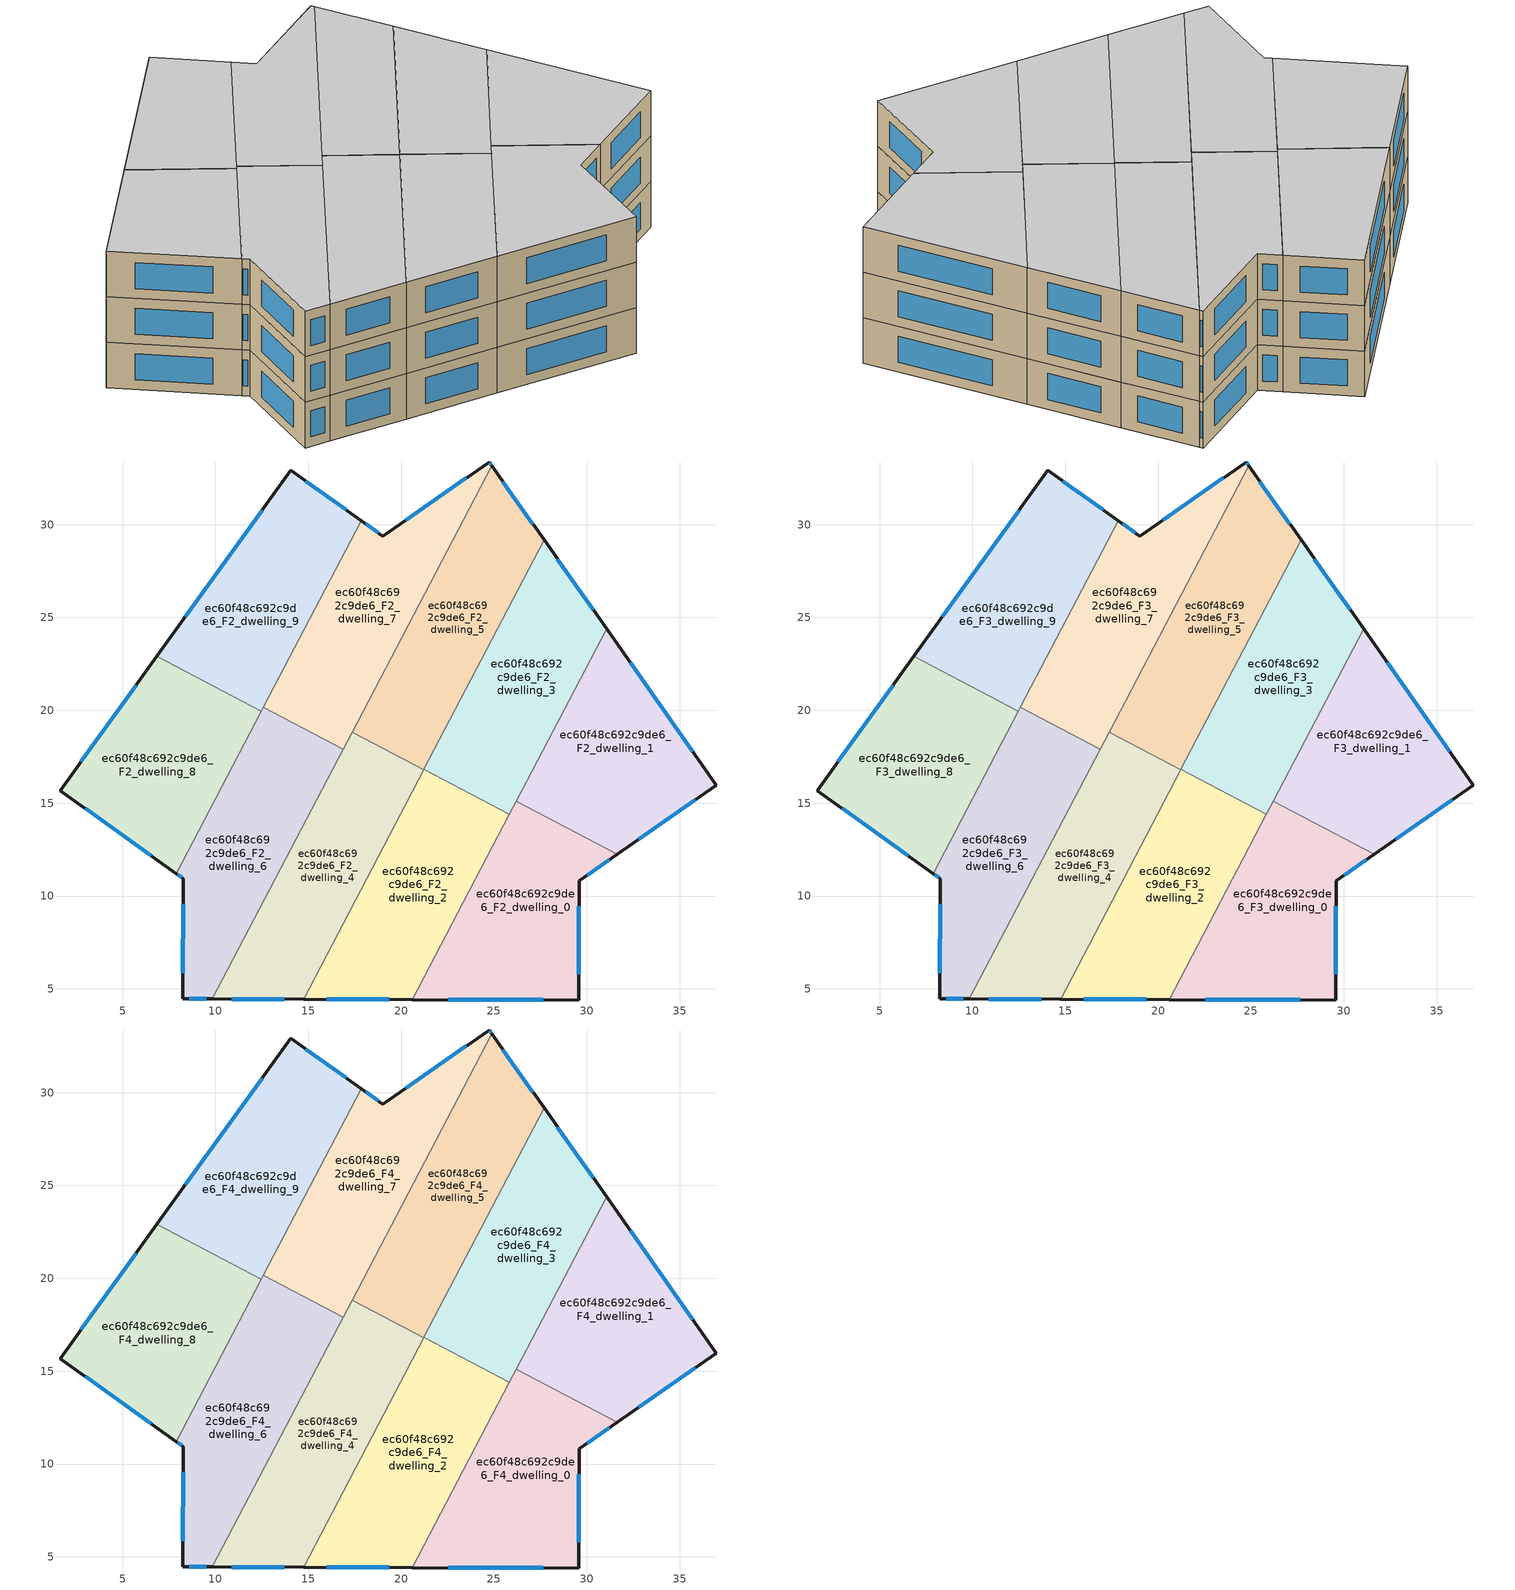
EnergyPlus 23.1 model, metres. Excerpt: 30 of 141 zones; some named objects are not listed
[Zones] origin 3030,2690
ec60f48c692c9de6_F2_dwelling_0
 floor to ec60f48c692c9de6_F1_dwelling_0 (EU_floor_Construction): 31.64,12.26 29.58,10.82 29.57,4.4 20.61,4.43 26.2,15.11 z6
 wall outside (EU_wall_Construction): 20.61,4.43 29.57,4.4 29.58,10.82 31.64,12.26 z6:9
 wall to ec60f48c692c9de6_F2_dwelling_1 (EU_wall_Construction): 31.64,12.26 26.2,15.11 z6:9
 wall to ec60f48c692c9de6_F2_dwelling_2 (EU_wall_Construction): 25.83,14.4 20.61,4.43 z6:9
 wall to ec60f48c692c9de6_F2_dwelling_3 (EU_wall_Construction): 26.2,15.1 25.83,14.4 z6:9
 window (EU_Window_Construction): 30.02,11.13 31.2,11.95 / 29.57,5.78 29.58,9.44 / 22.53,4.42 27.65,4.41 z6.64:8.36
ec60f48c692c9de6_F2_dwelling_1
 floor to ec60f48c692c9de6_F1_dwelling_1 (EU_floor_Construction): 31.06,24.39 36.98,15.98 31.64,12.26 26.2,15.11 z6
 wall outside (EU_wall_Construction): 31.64,12.26 36.98,15.98 31.06,24.39 z6:9
 wall to ec60f48c692c9de6_F2_dwelling_3 (EU_wall_Construction): 31.06,24.39 26.2,15.11 z6:9
 window (EU_Window_Construction): 35.71,17.78 32.33,22.59 / 32.79,13.05 35.84,15.18 z6.64:8.36
ec60f48c692c9de6_F2_dwelling_2
 floor to ec60f48c692c9de6_F1_dwelling_2 (EU_floor_Construction): 25.83,14.4 20.61,4.43 14.75,4.44 21.22,16.82 z6
 wall outside (EU_wall_Construction): 14.75,4.44 20.61,4.43 z6:9
 wall to ec60f48c692c9de6_F2_dwelling_3 (EU_wall_Construction): 25.83,14.4 21.22,16.82 z6:9
 wall to ec60f48c692c9de6_F2_dwelling_4 (EU_wall_Construction): 21.22,16.8 14.75,4.44 z6:9
 wall to ec60f48c692c9de6_F2_dwelling_5 (EU_wall_Construction): 21.22,16.81 21.22,16.8 z6:9
 window (EU_Window_Construction): 16,4.44 19.35,4.43 z6.64:8.36
ec60f48c692c9de6_F2_dwelling_3
 floor to ec60f48c692c9de6_F1_dwelling_3 (EU_floor_Construction): 27.7,29.17 31.06,24.39 25.83,14.4 21.22,16.82 z6
 wall outside (EU_wall_Construction): 31.06,24.39 27.7,29.17 z6:9
 wall to ec60f48c692c9de6_F2_dwelling_5 (EU_wall_Construction): 27.7,29.17 21.22,16.82 z6:9
 window (EU_Window_Construction): 30.34,25.41 28.42,28.15 z6.64:8.36
ec60f48c692c9de6_F2_dwelling_4
 floor to ec60f48c692c9de6_F1_dwelling_4 (EU_floor_Construction): 21.22,16.8 14.75,4.44 9.84,4.46 17.37,18.82 z6
 wall outside (EU_wall_Construction): 9.84,4.46 14.75,4.44 z6:9
 wall to ec60f48c692c9de6_F2_dwelling_5 (EU_wall_Construction): 21.22,16.8 17.37,18.82 z6:9
 wall to ec60f48c692c9de6_F2_dwelling_6 (EU_wall_Construction): 16.89,17.91 9.84,4.46 z6:9
 wall to ec60f48c692c9de6_F2_dwelling_7 (EU_wall_Construction): 17.37,18.82 16.89,17.91 z6:9
 window (EU_Window_Construction): 10.89,4.45 13.7,4.45 z6.64:8.36
ec60f48c692c9de6_F2_dwelling_5
 floor to ec60f48c692c9de6_F1_dwelling_5 (EU_floor_Construction): 24.88,33.17 27.7,29.17 21.22,16.8 17.37,18.82 z6
 wall outside (EU_wall_Construction): 27.7,29.17 24.88,33.17 z6:9
 wall to ec60f48c692c9de6_F2_dwelling_7 (EU_wall_Construction): 24.88,33.17 17.37,18.82 z6:9
 window (EU_Window_Construction): 27.1,30.03 25.49,32.32 z6.64:8.36
ec60f48c692c9de6_F2_dwelling_6
 floor to ec60f48c692c9de6_F1_dwelling_6 (EU_floor_Construction): 16.89,17.91 9.84,4.46 8.24,4.46 8.27,10.94 7.9,11.21 12.58,20.16 z6
 wall outside (EU_wall_Construction): 7.9,11.21 8.27,10.94 8.24,4.46 9.84,4.46 z6:9
 wall to ec60f48c692c9de6_F2_dwelling_7 (EU_wall_Construction): 16.89,17.91 12.58,20.16 z6:9
 wall to ec60f48c692c9de6_F2_dwelling_8 (EU_wall_Construction): 12.48,19.95 7.9,11.21 z6:9
 wall to ec60f48c692c9de6_F2_dwelling_9 (EU_wall_Construction): 12.58,20.16 12.48,19.95 z6:9
 window (EU_Window_Construction): 8.58,4.46 9.5,4.46 / 8.26,9.56 8.25,5.85 / 7.98,11.15 8.19,11 z6.64:8.36
ec60f48c692c9de6_F2_dwelling_7
 floor to ec60f48c692c9de6_F1_dwelling_7 (EU_floor_Construction): 24.74,33.37 24.88,33.17 16.89,17.91 12.58,20.16 17.85,30.22 19.02,29.38 z6
 wall outside (EU_wall_Construction): 24.88,33.17 24.74,33.37 19.02,29.38 17.85,30.22 z6:9
 wall to ec60f48c692c9de6_F2_dwelling_9 (EU_wall_Construction): 17.85,30.22 12.58,20.16 z6:9
 window (EU_Window_Construction): 24.85,33.22 24.77,33.33 / 18.77,29.56 18.1,30.04 / 23.52,32.52 20.25,30.24 z6.64:8.36
ec60f48c692c9de6_F2_dwelling_8
 floor to ec60f48c692c9de6_F1_dwelling_8 (EU_floor_Construction): 12.48,19.95 7.9,11.21 1.64,15.67 6.84,22.9 z6
 wall outside (EU_wall_Construction): 6.84,22.9 1.64,15.67 7.9,11.21 z6:9
 wall to ec60f48c692c9de6_F2_dwelling_9 (EU_wall_Construction): 12.48,19.95 6.84,22.9 z6:9
 window (EU_Window_Construction): 2.98,14.72 6.56,12.16 / 5.73,21.35 2.75,17.22 z6.64:8.36
ec60f48c692c9de6_F2_dwelling_9
 floor to ec60f48c692c9de6_F1_dwelling_9 (EU_floor_Construction): 17.85,30.22 12.48,19.95 6.84,22.9 14.06,32.93 z6
 wall outside (EU_wall_Construction): 17.85,30.22 14.06,32.93 6.84,22.9 z6:9
 window (EU_Window_Construction): 12.51,30.78 8.39,25.05 / 17.04,30.8 14.87,32.35 z6.64:8.36
ec60f48c692c9de6_F3_dwelling_0
 floor to ec60f48c692c9de6_F2_dwelling_0 (EU_floor_Construction): 31.64,12.26 29.58,10.82 29.57,4.4 20.61,4.43 26.2,15.11 z9
 wall outside (EU_wall_Construction): 20.61,4.43 29.57,4.4 29.58,10.82 31.64,12.26 z9:12
 wall to ec60f48c692c9de6_F3_dwelling_1 (EU_wall_Construction): 31.64,12.26 26.2,15.11 z9:12
 wall to ec60f48c692c9de6_F3_dwelling_2 (EU_wall_Construction): 25.83,14.4 20.61,4.43 z9:12
 wall to ec60f48c692c9de6_F3_dwelling_3 (EU_wall_Construction): 26.2,15.1 25.83,14.4 z9:12
 window (EU_Window_Construction): 30.02,11.13 31.2,11.95 / 29.57,5.78 29.58,9.44 / 22.53,4.42 27.65,4.41 z9.64:11.36
ec60f48c692c9de6_F3_dwelling_1
 floor to ec60f48c692c9de6_F2_dwelling_1 (EU_floor_Construction): 31.06,24.39 36.98,15.98 31.64,12.26 26.2,15.11 z9
 wall outside (EU_wall_Construction): 31.64,12.26 36.98,15.98 31.06,24.39 z9:12
 wall to ec60f48c692c9de6_F3_dwelling_3 (EU_wall_Construction): 31.06,24.39 26.2,15.11 z9:12
 window (EU_Window_Construction): 35.71,17.78 32.33,22.59 / 32.79,13.05 35.84,15.18 z9.64:11.36
ec60f48c692c9de6_F3_dwelling_2
 floor to ec60f48c692c9de6_F2_dwelling_2 (EU_floor_Construction): 25.83,14.4 20.61,4.43 14.75,4.44 21.22,16.82 z9
 wall outside (EU_wall_Construction): 14.75,4.44 20.61,4.43 z9:12
 wall to ec60f48c692c9de6_F3_dwelling_3 (EU_wall_Construction): 25.83,14.4 21.22,16.82 z9:12
 wall to ec60f48c692c9de6_F3_dwelling_4 (EU_wall_Construction): 21.22,16.8 14.75,4.44 z9:12
 wall to ec60f48c692c9de6_F3_dwelling_5 (EU_wall_Construction): 21.22,16.81 21.22,16.8 z9:12
 window (EU_Window_Construction): 16,4.44 19.35,4.43 z9.64:11.36
ec60f48c692c9de6_F3_dwelling_3
 floor to ec60f48c692c9de6_F2_dwelling_3 (EU_floor_Construction): 27.7,29.17 31.06,24.39 25.83,14.4 21.22,16.82 z9
 wall outside (EU_wall_Construction): 31.06,24.39 27.7,29.17 z9:12
 wall to ec60f48c692c9de6_F3_dwelling_5 (EU_wall_Construction): 27.7,29.17 21.22,16.82 z9:12
 window (EU_Window_Construction): 30.34,25.41 28.42,28.15 z9.64:11.36
ec60f48c692c9de6_F3_dwelling_4
 floor to ec60f48c692c9de6_F2_dwelling_4 (EU_floor_Construction): 21.22,16.8 14.75,4.44 9.84,4.46 17.37,18.82 z9
 wall outside (EU_wall_Construction): 9.84,4.46 14.75,4.44 z9:12
 wall to ec60f48c692c9de6_F3_dwelling_5 (EU_wall_Construction): 21.22,16.8 17.37,18.82 z9:12
 wall to ec60f48c692c9de6_F3_dwelling_6 (EU_wall_Construction): 16.89,17.91 9.84,4.46 z9:12
 wall to ec60f48c692c9de6_F3_dwelling_7 (EU_wall_Construction): 17.37,18.82 16.89,17.91 z9:12
 window (EU_Window_Construction): 10.89,4.45 13.7,4.45 z9.64:11.36
ec60f48c692c9de6_F3_dwelling_5
 floor to ec60f48c692c9de6_F2_dwelling_5 (EU_floor_Construction): 24.88,33.17 27.7,29.17 21.22,16.8 17.37,18.82 z9
 wall outside (EU_wall_Construction): 27.7,29.17 24.88,33.17 z9:12
 wall to ec60f48c692c9de6_F3_dwelling_7 (EU_wall_Construction): 24.88,33.17 17.37,18.82 z9:12
 window (EU_Window_Construction): 27.1,30.03 25.49,32.32 z9.64:11.36
ec60f48c692c9de6_F3_dwelling_6
 floor to ec60f48c692c9de6_F2_dwelling_6 (EU_floor_Construction): 16.89,17.91 9.84,4.46 8.24,4.46 8.27,10.94 7.9,11.21 12.58,20.16 z9
 wall outside (EU_wall_Construction): 7.9,11.21 8.27,10.94 8.24,4.46 9.84,4.46 z9:12
 wall to ec60f48c692c9de6_F3_dwelling_7 (EU_wall_Construction): 16.89,17.91 12.58,20.16 z9:12
 wall to ec60f48c692c9de6_F3_dwelling_8 (EU_wall_Construction): 12.48,19.95 7.9,11.21 z9:12
 wall to ec60f48c692c9de6_F3_dwelling_9 (EU_wall_Construction): 12.58,20.16 12.48,19.95 z9:12
 window (EU_Window_Construction): 8.58,4.46 9.5,4.46 / 8.26,9.56 8.25,5.85 / 7.98,11.15 8.19,11 z9.64:11.36
ec60f48c692c9de6_F3_dwelling_7
 floor to ec60f48c692c9de6_F2_dwelling_7 (EU_floor_Construction): 24.74,33.37 24.88,33.17 16.89,17.91 12.58,20.16 17.85,30.22 19.02,29.38 z9
 wall outside (EU_wall_Construction): 24.88,33.17 24.74,33.37 19.02,29.38 17.85,30.22 z9:12
 wall to ec60f48c692c9de6_F3_dwelling_9 (EU_wall_Construction): 17.85,30.22 12.58,20.16 z9:12
 window (EU_Window_Construction): 24.85,33.22 24.77,33.33 / 18.77,29.56 18.1,30.04 / 23.52,32.52 20.25,30.24 z9.64:11.36
ec60f48c692c9de6_F3_dwelling_8
 floor to ec60f48c692c9de6_F2_dwelling_8 (EU_floor_Construction): 12.48,19.95 7.9,11.21 1.64,15.67 6.84,22.9 z9
 wall outside (EU_wall_Construction): 6.84,22.9 1.64,15.67 7.9,11.21 z9:12
 wall to ec60f48c692c9de6_F3_dwelling_9 (EU_wall_Construction): 12.48,19.95 6.84,22.9 z9:12
 window (EU_Window_Construction): 2.98,14.72 6.56,12.16 / 5.73,21.35 2.75,17.22 z9.64:11.36
ec60f48c692c9de6_F3_dwelling_9
 floor to ec60f48c692c9de6_F2_dwelling_9 (EU_floor_Construction): 17.85,30.22 12.48,19.95 6.84,22.9 14.06,32.93 z9
 wall outside (EU_wall_Construction): 17.85,30.22 14.06,32.93 6.84,22.9 z9:12
 window (EU_Window_Construction): 12.51,30.78 8.39,25.05 / 17.04,30.8 14.87,32.35 z9.64:11.36
ec60f48c692c9de6_F4_dwelling_0
 floor to ec60f48c692c9de6_F3_dwelling_0 (EU_floor_Construction): 31.64,12.26 29.58,10.82 29.57,4.4 20.61,4.43 26.2,15.11 z12
 wall outside (EU_wall_Construction): 20.61,4.43 29.57,4.4 29.58,10.82 31.64,12.26 z12:15
 wall to ec60f48c692c9de6_F4_dwelling_1 (EU_wall_Construction): 31.64,12.26 26.2,15.11 z12:15
 wall to ec60f48c692c9de6_F4_dwelling_2 (EU_wall_Construction): 25.83,14.4 20.61,4.43 z12:15
 wall to ec60f48c692c9de6_F4_dwelling_3 (EU_wall_Construction): 26.2,15.1 25.83,14.4 z12:15
 window (EU_Window_Construction): 30.02,11.13 31.2,11.95 / 29.57,5.78 29.58,9.44 / 22.53,4.42 27.65,4.41 z12.64:14.36
 ceiling to ec60f48c692c9de6_F5_dwelling_0 (EU_floor_Construction): 29.57,4.4 29.58,10.82 31.64,12.26 26.2,15.11 20.61,4.43 z15
ec60f48c692c9de6_F4_dwelling_1
 floor to ec60f48c692c9de6_F3_dwelling_1 (EU_floor_Construction): 31.06,24.39 36.98,15.98 31.64,12.26 26.2,15.11 z12
 wall outside (EU_wall_Construction): 31.64,12.26 36.98,15.98 31.06,24.39 z12:15
 wall to ec60f48c692c9de6_F4_dwelling_3 (EU_wall_Construction): 31.06,24.39 26.2,15.11 z12:15
 window (EU_Window_Construction): 35.71,17.78 32.33,22.59 / 32.79,13.05 35.84,15.18 z12.64:14.36
 ceiling to ec60f48c692c9de6_F5_dwelling_1 (EU_floor_Construction): 36.98,15.98 31.06,24.39 26.2,15.11 31.64,12.26 z15
ec60f48c692c9de6_F4_dwelling_2
 floor to ec60f48c692c9de6_F3_dwelling_2 (EU_floor_Construction): 25.83,14.4 20.61,4.43 14.75,4.44 21.22,16.82 z12
 wall outside (EU_wall_Construction): 14.75,4.44 20.61,4.43 z12:15
 wall to ec60f48c692c9de6_F4_dwelling_3 (EU_wall_Construction): 25.83,14.4 21.22,16.82 z12:15
 wall to ec60f48c692c9de6_F4_dwelling_4 (EU_wall_Construction): 21.22,16.8 14.75,4.44 z12:15
 wall to ec60f48c692c9de6_F4_dwelling_5 (EU_wall_Construction): 21.22,16.81 21.22,16.8 z12:15
 window (EU_Window_Construction): 16,4.44 19.35,4.43 z12.64:14.36
 ceiling to ec60f48c692c9de6_F5_dwelling_2 (EU_floor_Construction): 20.61,4.43 25.83,14.4 21.22,16.82 14.75,4.44 z15
ec60f48c692c9de6_F4_dwelling_3
 floor to ec60f48c692c9de6_F3_dwelling_3 (EU_floor_Construction): 27.7,29.17 31.06,24.39 25.83,14.4 21.22,16.82 z12
 wall outside (EU_wall_Construction): 31.06,24.39 27.7,29.17 z12:15
 wall to ec60f48c692c9de6_F4_dwelling_5 (EU_wall_Construction): 27.7,29.17 21.22,16.82 z12:15
 window (EU_Window_Construction): 30.34,25.41 28.42,28.15 z12.64:14.36
 ceiling to ec60f48c692c9de6_F5_dwelling_3 (EU_floor_Construction): 25.83,14.4 31.06,24.39 27.7,29.17 21.22,16.82 z15
ec60f48c692c9de6_F4_dwelling_4
 floor to ec60f48c692c9de6_F3_dwelling_4 (EU_floor_Construction): 21.22,16.8 14.75,4.44 9.84,4.46 17.37,18.82 z12
 wall outside (EU_wall_Construction): 9.84,4.46 14.75,4.44 z12:15
 wall to ec60f48c692c9de6_F4_dwelling_5 (EU_wall_Construction): 21.22,16.8 17.37,18.82 z12:15
 wall to ec60f48c692c9de6_F4_dwelling_6 (EU_wall_Construction): 16.89,17.91 9.84,4.46 z12:15
 wall to ec60f48c692c9de6_F4_dwelling_7 (EU_wall_Construction): 17.37,18.82 16.89,17.91 z12:15
 window (EU_Window_Construction): 10.89,4.45 13.7,4.45 z12.64:14.36
 ceiling to ec60f48c692c9de6_F5_dwelling_4 (EU_floor_Construction): 14.75,4.44 21.22,16.8 17.37,18.82 9.84,4.46 z15
ec60f48c692c9de6_F4_dwelling_5
 floor to ec60f48c692c9de6_F3_dwelling_5 (EU_floor_Construction): 24.88,33.17 27.7,29.17 21.22,16.8 17.37,18.82 z12
 wall outside (EU_wall_Construction): 27.7,29.17 24.88,33.17 z12:15
 wall to ec60f48c692c9de6_F4_dwelling_7 (EU_wall_Construction): 24.88,33.17 17.37,18.82 z12:15
 window (EU_Window_Construction): 27.1,30.03 25.49,32.32 z12.64:14.36
 ceiling to ec60f48c692c9de6_F5_dwelling_5 (EU_floor_Construction): 21.22,16.8 27.7,29.17 24.88,33.17 17.37,18.82 z15
ec60f48c692c9de6_F4_dwelling_6
 floor to ec60f48c692c9de6_F3_dwelling_6 (EU_floor_Construction): 16.89,17.91 9.84,4.46 8.24,4.46 8.27,10.94 7.9,11.21 12.58,20.16 z12
 wall outside (EU_wall_Construction): 7.9,11.21 8.27,10.94 8.24,4.46 9.84,4.46 z12:15
 wall to ec60f48c692c9de6_F4_dwelling_7 (EU_wall_Construction): 16.89,17.91 12.58,20.16 z12:15
 wall to ec60f48c692c9de6_F4_dwelling_8 (EU_wall_Construction): 12.48,19.95 7.9,11.21 z12:15
 wall to ec60f48c692c9de6_F4_dwelling_9 (EU_wall_Construction): 12.58,20.16 12.48,19.95 z12:15
 window (EU_Window_Construction): 8.58,4.46 9.5,4.46 / 8.26,9.56 8.25,5.85 / 7.98,11.15 8.19,11 z12.64:14.36
 ceiling to ec60f48c692c9de6_F5_dwelling_6 (EU_floor_Construction): 9.84,4.46 16.89,17.91 12.58,20.16 7.9,11.21 8.27,10.94 8.24,4.46 z15
ec60f48c692c9de6_F4_dwelling_7
 floor to ec60f48c692c9de6_F3_dwelling_7 (EU_floor_Construction): 24.74,33.37 24.88,33.17 16.89,17.91 12.58,20.16 17.85,30.22 19.02,29.38 z12
 wall outside (EU_wall_Construction): 24.88,33.17 24.74,33.37 19.02,29.38 17.85,30.22 z12:15
 wall to ec60f48c692c9de6_F4_dwelling_9 (EU_wall_Construction): 17.85,30.22 12.58,20.16 z12:15
 window (EU_Window_Construction): 24.85,33.22 24.77,33.33 / 18.77,29.56 18.1,30.04 / 23.52,32.52 20.25,30.24 z12.64:14.36
 ceiling to ec60f48c692c9de6_F5_dwelling_7 (EU_floor_Construction): 16.89,17.91 24.88,33.17 24.74,33.37 19.02,29.38 17.85,30.22 12.58,20.16 z15
ec60f48c692c9de6_F4_dwelling_8
 floor to ec60f48c692c9de6_F3_dwelling_8 (EU_floor_Construction): 12.48,19.95 7.9,11.21 1.64,15.67 6.84,22.9 z12
 wall outside (EU_wall_Construction): 6.84,22.9 1.64,15.67 7.9,11.21 z12:15
 wall to ec60f48c692c9de6_F4_dwelling_9 (EU_wall_Construction): 12.48,19.95 6.84,22.9 z12:15
 window (EU_Window_Construction): 2.98,14.72 6.56,12.16 / 5.73,21.35 2.75,17.22 z12.64:14.36
 ceiling to ec60f48c692c9de6_F5_dwelling_8 (EU_floor_Construction): 7.9,11.21 12.48,19.95 6.84,22.9 1.64,15.67 z15
ec60f48c692c9de6_F4_dwelling_9
 floor to ec60f48c692c9de6_F3_dwelling_9 (EU_floor_Construction): 17.85,30.22 12.48,19.95 6.84,22.9 14.06,32.93 z12
 wall outside (EU_wall_Construction): 17.85,30.22 14.06,32.93 6.84,22.9 z12:15
 window (EU_Window_Construction): 12.51,30.78 8.39,25.05 / 17.04,30.8 14.87,32.35 z12.64:14.36
 ceiling to ec60f48c692c9de6_F5_dwelling_9 (EU_floor_Construction): 12.48,19.95 17.85,30.22 14.06,32.93 6.84,22.9 z15
[Building]
EU S2 Campaign: North Axis=0; Terrain=City; Solar Distribution=FullExterior
[Site:Location]
Yerevan-Zvartnots.Intl.AP: Latitude=40.15; Longitude=44.383; Time Zone=4; Elevation=854
[SizingPeriod:WeatherFileDays]
AnnualSizingPeriod: Begin Month=1; Begin Day of Month=1; End Month=12; End Day of Month=31; Day of Week for Start Day=Monday; Use Weather File Daylight Saving Period=No; Use Weather File Rain and Snow Indicators=No
[MATERIAL]
EU_InternalMass_Material: Roughness=MediumRough; Thickness=0.1; Conductivity=1; Density=1800; Specific Heat=900; Thermal Absorptance=0.9; Solar Absorptance=0.7; Visible Absorptance=0.7
[MATERIAL:NOMASS] Roughness=MediumRough; Thermal Absorptance=0.9; Solar Absorptance=0.7; Visible Absorptance=0.7
Name | Thermal Resistance
EU_wall_NoMass | 1.05043
EU_floor_NoMass | 0.478065
[WINDOWMATERIAL:SIMPLEGLAZINGSYSTEM]
EU_Window_SimpleGlazing: UFactor=2.5566; Solar Heat Gain Coefficient=0.75; Visible Transmittance=0.75
[CONSTRUCTION]
EU_wall_Construction: EU_wall_NoMass
EU_floor_Construction: EU_floor_NoMass
EU_Window_Construction: EU_Window_SimpleGlazing
EU_InternalMass_Construction: EU_InternalMass_Material
[ZONE] Type=1; Multiplier=1; Ceiling Height=autocalculate; Floor Area=autocalculate; Part of Total Floor Area=Yes
Name | Volume
ec60f48c692c9de6_F2_dwelling_0; ec60f48c692c9de6_F3_dwelling_0; ec60f48c692c9de6_F4_dwelling_0 | 196.831
ec60f48c692c9de6_F2_dwelling_1; ec60f48c692c9de6_F3_dwelling_1; ec60f48c692c9de6_F4_dwelling_1 | 196.843
ec60f48c692c9de6_F2_dwelling_2; ec60f48c692c9de6_F3_dwelling_2; ec60f48c692c9de6_F4_dwelling_2 | 196.852
ec60f48c692c9de6_F2_dwelling_3; ec60f48c692c9de6_F3_dwelling_3; ec60f48c692c9de6_F4_dwelling_3 | 196.841
ec60f48c692c9de6_F2_dwelling_4; ec60f48c692c9de6_F3_dwelling_4; ec60f48c692c9de6_F4_dwelling_4 | 196.81
ec60f48c692c9de6_F2_dwelling_5; ec60f48c692c9de6_F3_dwelling_5; ec60f48c692c9de6_F4_dwelling_5 | 196.823
ec60f48c692c9de6_F2_dwelling_6; ec60f48c692c9de6_F3_dwelling_6; ec60f48c692c9de6_F4_dwelling_6 | 196.837
ec60f48c692c9de6_F2_dwelling_7; ec60f48c692c9de6_F3_dwelling_7; ec60f48c692c9de6_F4_dwelling_7 | 196.833
ec60f48c692c9de6_F2_dwelling_8; ec60f48c692c9de6_F3_dwelling_8; ec60f48c692c9de6_F4_dwelling_8 | 196.825
ec60f48c692c9de6_F2_dwelling_9; ec60f48c692c9de6_F3_dwelling_9; ec60f48c692c9de6_F4_dwelling_9 | 196.819
[INTERNALMASS] Construction=EU_InternalMass_Construction
Name | Zone or ZoneList | Surface Area
ec60f48c692c9de6_F2_dwelling_0_EU_InternalMass | ec60f48c692c9de6_F2_dwelling_0 | 65.6105
ec60f48c692c9de6_F2_dwelling_1_EU_InternalMass | ec60f48c692c9de6_F2_dwelling_1 | 65.6144
ec60f48c692c9de6_F2_dwelling_2_EU_InternalMass | ec60f48c692c9de6_F2_dwelling_2 | 65.6173
ec60f48c692c9de6_F2_dwelling_3_EU_InternalMass | ec60f48c692c9de6_F2_dwelling_3 | 65.6137
ec60f48c692c9de6_F2_dwelling_4_EU_InternalMass | ec60f48c692c9de6_F2_dwelling_4 | 65.6031
ec60f48c692c9de6_F2_dwelling_5_EU_InternalMass | ec60f48c692c9de6_F2_dwelling_5 | 65.6077
ec60f48c692c9de6_F2_dwelling_6_EU_InternalMass | ec60f48c692c9de6_F2_dwelling_6 | 65.6122
ec60f48c692c9de6_F2_dwelling_7_EU_InternalMass | ec60f48c692c9de6_F2_dwelling_7 | 65.6111
ec60f48c692c9de6_F2_dwelling_8_EU_InternalMass | ec60f48c692c9de6_F2_dwelling_8 | 65.6083
ec60f48c692c9de6_F2_dwelling_9_EU_InternalMass | ec60f48c692c9de6_F2_dwelling_9 | 65.6063
ec60f48c692c9de6_F3_dwelling_0_EU_InternalMass | ec60f48c692c9de6_F3_dwelling_0 | 65.6105
ec60f48c692c9de6_F3_dwelling_1_EU_InternalMass | ec60f48c692c9de6_F3_dwelling_1 | 65.6144
ec60f48c692c9de6_F3_dwelling_2_EU_InternalMass | ec60f48c692c9de6_F3_dwelling_2 | 65.6173
ec60f48c692c9de6_F3_dwelling_3_EU_InternalMass | ec60f48c692c9de6_F3_dwelling_3 | 65.6137
ec60f48c692c9de6_F3_dwelling_4_EU_InternalMass | ec60f48c692c9de6_F3_dwelling_4 | 65.6031
ec60f48c692c9de6_F3_dwelling_5_EU_InternalMass | ec60f48c692c9de6_F3_dwelling_5 | 65.6077
ec60f48c692c9de6_F3_dwelling_6_EU_InternalMass | ec60f48c692c9de6_F3_dwelling_6 | 65.6122
ec60f48c692c9de6_F3_dwelling_7_EU_InternalMass | ec60f48c692c9de6_F3_dwelling_7 | 65.6111
ec60f48c692c9de6_F3_dwelling_8_EU_InternalMass | ec60f48c692c9de6_F3_dwelling_8 | 65.6083
ec60f48c692c9de6_F3_dwelling_9_EU_InternalMass | ec60f48c692c9de6_F3_dwelling_9 | 65.6063
ec60f48c692c9de6_F4_dwelling_0_EU_InternalMass | ec60f48c692c9de6_F4_dwelling_0 | 65.6105
ec60f48c692c9de6_F4_dwelling_1_EU_InternalMass | ec60f48c692c9de6_F4_dwelling_1 | 65.6144
ec60f48c692c9de6_F4_dwelling_2_EU_InternalMass | ec60f48c692c9de6_F4_dwelling_2 | 65.6173
ec60f48c692c9de6_F4_dwelling_3_EU_InternalMass | ec60f48c692c9de6_F4_dwelling_3 | 65.6137
ec60f48c692c9de6_F4_dwelling_4_EU_InternalMass | ec60f48c692c9de6_F4_dwelling_4 | 65.6031
ec60f48c692c9de6_F4_dwelling_5_EU_InternalMass | ec60f48c692c9de6_F4_dwelling_5 | 65.6077
ec60f48c692c9de6_F4_dwelling_6_EU_InternalMass | ec60f48c692c9de6_F4_dwelling_6 | 65.6122
ec60f48c692c9de6_F4_dwelling_7_EU_InternalMass | ec60f48c692c9de6_F4_dwelling_7 | 65.6111
ec60f48c692c9de6_F4_dwelling_8_EU_InternalMass | ec60f48c692c9de6_F4_dwelling_8 | 65.6083
ec60f48c692c9de6_F4_dwelling_9_EU_InternalMass | ec60f48c692c9de6_F4_dwelling_9 | 65.6063
[OTHEREQUIPMENT] Fuel Type=Electricity; Design Level Calculation Method=Watts/Area; Power per Zone Floor Area=1; Fraction Latent=0; Fraction Radiant=0; Fraction Lost=0; Carbon Dioxide Generation Rate=0; EndUse Subcategory=EU_Step8_InternalGains
Name | Zone or ZoneList or Space or SpaceList | Schedule
EU_Step8_InternalGain_ec60f48c692c9de6_F2_dwelling_0_f000 | ec60f48c692c9de6_F2_dwelling_0 | EU_Step8_GainSchedule_ec60f48c692c9de6_F2_dwelling_0_f000
EU_Step8_InternalGain_ec60f48c692c9de6_F2_dwelling_1_f000 | ec60f48c692c9de6_F2_dwelling_1 | EU_Step8_GainSchedule_ec60f48c692c9de6_F2_dwelling_1_f000
EU_Step8_InternalGain_ec60f48c692c9de6_F2_dwelling_2_f000 | ec60f48c692c9de6_F2_dwelling_2 | EU_Step8_GainSchedule_ec60f48c692c9de6_F2_dwelling_2_f000
EU_Step8_InternalGain_ec60f48c692c9de6_F2_dwelling_3_f000 | ec60f48c692c9de6_F2_dwelling_3 | EU_Step8_GainSchedule_ec60f48c692c9de6_F2_dwelling_3_f000
EU_Step8_InternalGain_ec60f48c692c9de6_F2_dwelling_4_f000 | ec60f48c692c9de6_F2_dwelling_4 | EU_Step8_GainSchedule_ec60f48c692c9de6_F2_dwelling_4_f000
EU_Step8_InternalGain_ec60f48c692c9de6_F2_dwelling_5_f000 | ec60f48c692c9de6_F2_dwelling_5 | EU_Step8_GainSchedule_ec60f48c692c9de6_F2_dwelling_5_f000
EU_Step8_InternalGain_ec60f48c692c9de6_F2_dwelling_6_f000 | ec60f48c692c9de6_F2_dwelling_6 | EU_Step8_GainSchedule_ec60f48c692c9de6_F2_dwelling_6_f000
EU_Step8_InternalGain_ec60f48c692c9de6_F2_dwelling_7_f000 | ec60f48c692c9de6_F2_dwelling_7 | EU_Step8_GainSchedule_ec60f48c692c9de6_F2_dwelling_7_f000
EU_Step8_InternalGain_ec60f48c692c9de6_F2_dwelling_8_f000 | ec60f48c692c9de6_F2_dwelling_8 | EU_Step8_GainSchedule_ec60f48c692c9de6_F2_dwelling_8_f000
EU_Step8_InternalGain_ec60f48c692c9de6_F2_dwelling_9_f000 | ec60f48c692c9de6_F2_dwelling_9 | EU_Step8_GainSchedule_ec60f48c692c9de6_F2_dwelling_9_f000
EU_Step8_InternalGain_ec60f48c692c9de6_F3_dwelling_0_f000 | ec60f48c692c9de6_F3_dwelling_0 | EU_Step8_GainSchedule_ec60f48c692c9de6_F3_dwelling_0_f000
EU_Step8_InternalGain_ec60f48c692c9de6_F3_dwelling_1_f000 | ec60f48c692c9de6_F3_dwelling_1 | EU_Step8_GainSchedule_ec60f48c692c9de6_F3_dwelling_1_f000
EU_Step8_InternalGain_ec60f48c692c9de6_F3_dwelling_2_f000 | ec60f48c692c9de6_F3_dwelling_2 | EU_Step8_GainSchedule_ec60f48c692c9de6_F3_dwelling_2_f000
EU_Step8_InternalGain_ec60f48c692c9de6_F3_dwelling_3_f000 | ec60f48c692c9de6_F3_dwelling_3 | EU_Step8_GainSchedule_ec60f48c692c9de6_F3_dwelling_3_f000
EU_Step8_InternalGain_ec60f48c692c9de6_F3_dwelling_4_f000 | ec60f48c692c9de6_F3_dwelling_4 | EU_Step8_GainSchedule_ec60f48c692c9de6_F3_dwelling_4_f000
EU_Step8_InternalGain_ec60f48c692c9de6_F3_dwelling_5_f000 | ec60f48c692c9de6_F3_dwelling_5 | EU_Step8_GainSchedule_ec60f48c692c9de6_F3_dwelling_5_f000
EU_Step8_InternalGain_ec60f48c692c9de6_F3_dwelling_6_f000 | ec60f48c692c9de6_F3_dwelling_6 | EU_Step8_GainSchedule_ec60f48c692c9de6_F3_dwelling_6_f000
EU_Step8_InternalGain_ec60f48c692c9de6_F3_dwelling_7_f000 | ec60f48c692c9de6_F3_dwelling_7 | EU_Step8_GainSchedule_ec60f48c692c9de6_F3_dwelling_7_f000
EU_Step8_InternalGain_ec60f48c692c9de6_F3_dwelling_8_f000 | ec60f48c692c9de6_F3_dwelling_8 | EU_Step8_GainSchedule_ec60f48c692c9de6_F3_dwelling_8_f000
EU_Step8_InternalGain_ec60f48c692c9de6_F3_dwelling_9_f000 | ec60f48c692c9de6_F3_dwelling_9 | EU_Step8_GainSchedule_ec60f48c692c9de6_F3_dwelling_9_f000
EU_Step8_InternalGain_ec60f48c692c9de6_F4_dwelling_0_f000 | ec60f48c692c9de6_F4_dwelling_0 | EU_Step8_GainSchedule_ec60f48c692c9de6_F4_dwelling_0_f000
EU_Step8_InternalGain_ec60f48c692c9de6_F4_dwelling_1_f000 | ec60f48c692c9de6_F4_dwelling_1 | EU_Step8_GainSchedule_ec60f48c692c9de6_F4_dwelling_1_f000
EU_Step8_InternalGain_ec60f48c692c9de6_F4_dwelling_2_f000 | ec60f48c692c9de6_F4_dwelling_2 | EU_Step8_GainSchedule_ec60f48c692c9de6_F4_dwelling_2_f000
EU_Step8_InternalGain_ec60f48c692c9de6_F4_dwelling_3_f000 | ec60f48c692c9de6_F4_dwelling_3 | EU_Step8_GainSchedule_ec60f48c692c9de6_F4_dwelling_3_f000
EU_Step8_InternalGain_ec60f48c692c9de6_F4_dwelling_4_f000 | ec60f48c692c9de6_F4_dwelling_4 | EU_Step8_GainSchedule_ec60f48c692c9de6_F4_dwelling_4_f000
EU_Step8_InternalGain_ec60f48c692c9de6_F4_dwelling_5_f000 | ec60f48c692c9de6_F4_dwelling_5 | EU_Step8_GainSchedule_ec60f48c692c9de6_F4_dwelling_5_f000
EU_Step8_InternalGain_ec60f48c692c9de6_F4_dwelling_6_f000 | ec60f48c692c9de6_F4_dwelling_6 | EU_Step8_GainSchedule_ec60f48c692c9de6_F4_dwelling_6_f000
EU_Step8_InternalGain_ec60f48c692c9de6_F4_dwelling_7_f000 | ec60f48c692c9de6_F4_dwelling_7 | EU_Step8_GainSchedule_ec60f48c692c9de6_F4_dwelling_7_f000
EU_Step8_InternalGain_ec60f48c692c9de6_F4_dwelling_8_f000 | ec60f48c692c9de6_F4_dwelling_8 | EU_Step8_GainSchedule_ec60f48c692c9de6_F4_dwelling_8_f000
EU_Step8_InternalGain_ec60f48c692c9de6_F4_dwelling_9_f000 | ec60f48c692c9de6_F4_dwelling_9 | EU_Step8_GainSchedule_ec60f48c692c9de6_F4_dwelling_9_f000
[ZONEVENTILATION:DESIGNFLOWRATE] Schedule=EU_AlwaysOn; Design Flow Rate Calculation Method=AirChanges/Hour; Air Changes per Hour=0.557805; Ventilation Type=Natural; Fan Pressure Rise=0; Fan Total Efficiency=1; Constant Term Coefficient=1; Temperature Term Coefficient=0; Velocity Term Coefficient=0; Velocity Squared Term Coefficient=0; Minimum Indoor Temperature=-100; Maximum Indoor Temperature=100; Delta Temperature=-100; Minimum Outdoor Temperature=-100; Maximum Outdoor Temperature=100; Maximum Wind Speed=40
Name | Zone or ZoneList or Space or SpaceList
EU_ConstantAir_ec60f48c692c9de6_F2_dwelling_0 | ec60f48c692c9de6_F2_dwelling_0
EU_ConstantAir_ec60f48c692c9de6_F2_dwelling_1 | ec60f48c692c9de6_F2_dwelling_1
EU_ConstantAir_ec60f48c692c9de6_F2_dwelling_2 | ec60f48c692c9de6_F2_dwelling_2
EU_ConstantAir_ec60f48c692c9de6_F2_dwelling_3 | ec60f48c692c9de6_F2_dwelling_3
EU_ConstantAir_ec60f48c692c9de6_F2_dwelling_4 | ec60f48c692c9de6_F2_dwelling_4
EU_ConstantAir_ec60f48c692c9de6_F2_dwelling_5 | ec60f48c692c9de6_F2_dwelling_5
EU_ConstantAir_ec60f48c692c9de6_F2_dwelling_6 | ec60f48c692c9de6_F2_dwelling_6
EU_ConstantAir_ec60f48c692c9de6_F2_dwelling_7 | ec60f48c692c9de6_F2_dwelling_7
EU_ConstantAir_ec60f48c692c9de6_F2_dwelling_8 | ec60f48c692c9de6_F2_dwelling_8
EU_ConstantAir_ec60f48c692c9de6_F2_dwelling_9 | ec60f48c692c9de6_F2_dwelling_9
EU_ConstantAir_ec60f48c692c9de6_F3_dwelling_0 | ec60f48c692c9de6_F3_dwelling_0
EU_ConstantAir_ec60f48c692c9de6_F3_dwelling_1 | ec60f48c692c9de6_F3_dwelling_1
EU_ConstantAir_ec60f48c692c9de6_F3_dwelling_2 | ec60f48c692c9de6_F3_dwelling_2
EU_ConstantAir_ec60f48c692c9de6_F3_dwelling_3 | ec60f48c692c9de6_F3_dwelling_3
EU_ConstantAir_ec60f48c692c9de6_F3_dwelling_4 | ec60f48c692c9de6_F3_dwelling_4
EU_ConstantAir_ec60f48c692c9de6_F3_dwelling_5 | ec60f48c692c9de6_F3_dwelling_5
EU_ConstantAir_ec60f48c692c9de6_F3_dwelling_6 | ec60f48c692c9de6_F3_dwelling_6
EU_ConstantAir_ec60f48c692c9de6_F3_dwelling_7 | ec60f48c692c9de6_F3_dwelling_7
EU_ConstantAir_ec60f48c692c9de6_F3_dwelling_8 | ec60f48c692c9de6_F3_dwelling_8
EU_ConstantAir_ec60f48c692c9de6_F3_dwelling_9 | ec60f48c692c9de6_F3_dwelling_9
EU_ConstantAir_ec60f48c692c9de6_F4_dwelling_0 | ec60f48c692c9de6_F4_dwelling_0
EU_ConstantAir_ec60f48c692c9de6_F4_dwelling_1 | ec60f48c692c9de6_F4_dwelling_1
EU_ConstantAir_ec60f48c692c9de6_F4_dwelling_2 | ec60f48c692c9de6_F4_dwelling_2
EU_ConstantAir_ec60f48c692c9de6_F4_dwelling_3 | ec60f48c692c9de6_F4_dwelling_3
EU_ConstantAir_ec60f48c692c9de6_F4_dwelling_4 | ec60f48c692c9de6_F4_dwelling_4
EU_ConstantAir_ec60f48c692c9de6_F4_dwelling_5 | ec60f48c692c9de6_F4_dwelling_5
EU_ConstantAir_ec60f48c692c9de6_F4_dwelling_6 | ec60f48c692c9de6_F4_dwelling_6
EU_ConstantAir_ec60f48c692c9de6_F4_dwelling_7 | ec60f48c692c9de6_F4_dwelling_7
EU_ConstantAir_ec60f48c692c9de6_F4_dwelling_8 | ec60f48c692c9de6_F4_dwelling_8
EU_ConstantAir_ec60f48c692c9de6_F4_dwelling_9 | ec60f48c692c9de6_F4_dwelling_9
[HVACTEMPLATE:ZONE:IDEALLOADSAIRSYSTEM] System Availability Schedule=EU_AlwaysOn; Maximum Heating Supply Air Temperature=50; Minimum Cooling Supply Air Temperature=13; Maximum Heating Supply Air Humidity Ratio=0.0156; Minimum Cooling Supply Air Humidity Ratio=0.0077; Heating Limit=NoLimit; Cooling Limit=NoLimit; Heating Availability Schedule=EU_AlwaysOn; Cooling Availability Schedule=EU_CoolingOff; Dehumidification Control Type=ConstantSensibleHeatRatio; Cooling Sensible Heat Ratio=0.7; Dehumidification Setpoint=60; Humidification Control Type=None; Humidification Setpoint=30; Outdoor Air Method=None; Outdoor Air Flow Rate per Person=0.00944; Outdoor Air Flow Rate per Zone Floor Area=0; Outdoor Air Flow Rate per Zone=0; Demand Controlled Ventilation Type=None; Outdoor Air Economizer Type=NoEconomizer; Heat Recovery Type=None; Sensible Heat Recovery Effectiveness=0.7; Latent Heat Recovery Effectiveness=0.65
Name | Template Thermostat
ec60f48c692c9de6_F2_dwelling_0 | EU_HeatOnly_ec60f48c692c9de6_F2_dwelling_0
ec60f48c692c9de6_F2_dwelling_1 | EU_HeatOnly_ec60f48c692c9de6_F2_dwelling_1
ec60f48c692c9de6_F2_dwelling_2 | EU_HeatOnly_ec60f48c692c9de6_F2_dwelling_2
ec60f48c692c9de6_F2_dwelling_3 | EU_HeatOnly_ec60f48c692c9de6_F2_dwelling_3
ec60f48c692c9de6_F2_dwelling_4 | EU_HeatOnly_ec60f48c692c9de6_F2_dwelling_4
ec60f48c692c9de6_F2_dwelling_5 | EU_HeatOnly_ec60f48c692c9de6_F2_dwelling_5
ec60f48c692c9de6_F2_dwelling_6 | EU_HeatOnly_ec60f48c692c9de6_F2_dwelling_6
ec60f48c692c9de6_F2_dwelling_7 | EU_HeatOnly_ec60f48c692c9de6_F2_dwelling_7
ec60f48c692c9de6_F2_dwelling_8 | EU_HeatOnly_ec60f48c692c9de6_F2_dwelling_8
ec60f48c692c9de6_F2_dwelling_9 | EU_HeatOnly_ec60f48c692c9de6_F2_dwelling_9
ec60f48c692c9de6_F3_dwelling_0 | EU_HeatOnly_ec60f48c692c9de6_F3_dwelling_0
ec60f48c692c9de6_F3_dwelling_1 | EU_HeatOnly_ec60f48c692c9de6_F3_dwelling_1
ec60f48c692c9de6_F3_dwelling_2 | EU_HeatOnly_ec60f48c692c9de6_F3_dwelling_2
ec60f48c692c9de6_F3_dwelling_3 | EU_HeatOnly_ec60f48c692c9de6_F3_dwelling_3
ec60f48c692c9de6_F3_dwelling_4 | EU_HeatOnly_ec60f48c692c9de6_F3_dwelling_4
ec60f48c692c9de6_F3_dwelling_5 | EU_HeatOnly_ec60f48c692c9de6_F3_dwelling_5
ec60f48c692c9de6_F3_dwelling_6 | EU_HeatOnly_ec60f48c692c9de6_F3_dwelling_6
ec60f48c692c9de6_F3_dwelling_7 | EU_HeatOnly_ec60f48c692c9de6_F3_dwelling_7
ec60f48c692c9de6_F3_dwelling_8 | EU_HeatOnly_ec60f48c692c9de6_F3_dwelling_8
ec60f48c692c9de6_F3_dwelling_9 | EU_HeatOnly_ec60f48c692c9de6_F3_dwelling_9
ec60f48c692c9de6_F4_dwelling_0 | EU_HeatOnly_ec60f48c692c9de6_F4_dwelling_0
ec60f48c692c9de6_F4_dwelling_1 | EU_HeatOnly_ec60f48c692c9de6_F4_dwelling_1
ec60f48c692c9de6_F4_dwelling_2 | EU_HeatOnly_ec60f48c692c9de6_F4_dwelling_2
ec60f48c692c9de6_F4_dwelling_3 | EU_HeatOnly_ec60f48c692c9de6_F4_dwelling_3
ec60f48c692c9de6_F4_dwelling_4 | EU_HeatOnly_ec60f48c692c9de6_F4_dwelling_4
ec60f48c692c9de6_F4_dwelling_5 | EU_HeatOnly_ec60f48c692c9de6_F4_dwelling_5
ec60f48c692c9de6_F4_dwelling_6 | EU_HeatOnly_ec60f48c692c9de6_F4_dwelling_6
ec60f48c692c9de6_F4_dwelling_7 | EU_HeatOnly_ec60f48c692c9de6_F4_dwelling_7
ec60f48c692c9de6_F4_dwelling_8 | EU_HeatOnly_ec60f48c692c9de6_F4_dwelling_8
ec60f48c692c9de6_F4_dwelling_9 | EU_HeatOnly_ec60f48c692c9de6_F4_dwelling_9
[SIZING:ZONE] Zone Cooling Design Supply Air Temperature Input Method=SupplyAirTemperature; Zone Cooling Design Supply Air Temperature=13; Zone Heating Design Supply Air Temperature Input Method=SupplyAirTemperature; Zone Heating Design Supply Air Temperature=50; Zone Cooling Design Supply Air Humidity Ratio=0.008; Zone Heating Design Supply Air Humidity Ratio=0.008; Cooling Design Air Flow Method=DesignDay; Cooling Design Air Flow Rate=0; Cooling Minimum Air Flow per Zone Floor Area=0.000762; Cooling Minimum Air Flow=0; Cooling Minimum Air Flow Fraction=0.2; Heating Design Air Flow Method=DesignDay; Heating Design Air Flow Rate=0; Heating Maximum Air Flow per Zone Floor Area=0.002032; Heating Maximum Air Flow=0.141576; Heating Maximum Air Flow Fraction=0.3; Account for Dedicated Outdoor Air System=No; Dedicated Outdoor Air System Control Strategy=NeutralSupplyAir; Dedicated Outdoor Air Low Setpoint Temperature for Design=autosize; Dedicated Outdoor Air High Setpoint Temperature for Design=autosize; Zone Load Sizing Method=Sensible Load Only No Latent Load; Zone Latent Cooling Design Supply Air Humidity Ratio Input Method=HumidityRatioDifference; Zone Cooling Design Supply Air Humidity Ratio Difference=0.005; Zone Latent Heating Design Supply Air Humidity Ratio Input Method=HumidityRatioDifference; Zone Humidification Design Supply Air Humidity Ratio Difference=0.005
ec60f48c692c9de6_F2_dwelling_0; ec60f48c692c9de6_F2_dwelling_1; ec60f48c692c9de6_F2_dwelling_2; ec60f48c692c9de6_F2_dwelling_3; ec60f48c692c9de6_F2_dwelling_4; ec60f48c692c9de6_F2_dwelling_5; ec60f48c692c9de6_F2_dwelling_6; ec60f48c692c9de6_F2_dwelling_7; ec60f48c692c9de6_F2_dwelling_8; ec60f48c692c9de6_F2_dwelling_9; ec60f48c692c9de6_F3_dwelling_0; ec60f48c692c9de6_F3_dwelling_1; ec60f48c692c9de6_F3_dwelling_2; ec60f48c692c9de6_F3_dwelling_3; ec60f48c692c9de6_F3_dwelling_4; ec60f48c692c9de6_F3_dwelling_5; ec60f48c692c9de6_F3_dwelling_6; ec60f48c692c9de6_F3_dwelling_7; ec60f48c692c9de6_F3_dwelling_8; ec60f48c692c9de6_F3_dwelling_9; ec60f48c692c9de6_F4_dwelling_0; ec60f48c692c9de6_F4_dwelling_1; ec60f48c692c9de6_F4_dwelling_2; ec60f48c692c9de6_F4_dwelling_3; ec60f48c692c9de6_F4_dwelling_4; ec60f48c692c9de6_F4_dwelling_5; ec60f48c692c9de6_F4_dwelling_6; ec60f48c692c9de6_F4_dwelling_7; ec60f48c692c9de6_F4_dwelling_8; ec60f48c692c9de6_F4_dwelling_9
[SCHEDULE:CONSTANT]
Name | Hourly Value
EU_AlwaysOn | 1
EU_CoolingOff | 0
[SCHEDULE:FILE] Column Number=1; Rows to Skip at Top=0; Number of Hours of Data=8760; Column Separator=Comma; Interpolate to Timestep=No; Minutes per Item=60; Adjust Schedule for Daylight Savings=Yes
Name | File
EU_Step8_GainSchedule_ec60f48c692c9de6_F2_dwelling_0_f000 | ../../schedules/ec60f48c692c9de6/ec60f48c692c9de6_F2_dwelling_0_f000_gain.csv
EU_Step8_GainSchedule_ec60f48c692c9de6_F2_dwelling_1_f000 | ../../schedules/ec60f48c692c9de6/ec60f48c692c9de6_F2_dwelling_1_f000_gain.csv
EU_Step8_GainSchedule_ec60f48c692c9de6_F2_dwelling_2_f000 | ../../schedules/ec60f48c692c9de6/ec60f48c692c9de6_F2_dwelling_2_f000_gain.csv
EU_Step8_GainSchedule_ec60f48c692c9de6_F2_dwelling_3_f000 | ../../schedules/ec60f48c692c9de6/ec60f48c692c9de6_F2_dwelling_3_f000_gain.csv
EU_Step8_GainSchedule_ec60f48c692c9de6_F2_dwelling_4_f000 | ../../schedules/ec60f48c692c9de6/ec60f48c692c9de6_F2_dwelling_4_f000_gain.csv
EU_Step8_GainSchedule_ec60f48c692c9de6_F2_dwelling_5_f000 | ../../schedules/ec60f48c692c9de6/ec60f48c692c9de6_F2_dwelling_5_f000_gain.csv
EU_Step8_GainSchedule_ec60f48c692c9de6_F2_dwelling_6_f000 | ../../schedules/ec60f48c692c9de6/ec60f48c692c9de6_F2_dwelling_6_f000_gain.csv
EU_Step8_GainSchedule_ec60f48c692c9de6_F2_dwelling_7_f000 | ../../schedules/ec60f48c692c9de6/ec60f48c692c9de6_F2_dwelling_7_f000_gain.csv
EU_Step8_GainSchedule_ec60f48c692c9de6_F2_dwelling_8_f000 | ../../schedules/ec60f48c692c9de6/ec60f48c692c9de6_F2_dwelling_8_f000_gain.csv
EU_Step8_GainSchedule_ec60f48c692c9de6_F2_dwelling_9_f000 | ../../schedules/ec60f48c692c9de6/ec60f48c692c9de6_F2_dwelling_9_f000_gain.csv
EU_Step8_GainSchedule_ec60f48c692c9de6_F3_dwelling_0_f000 | ../../schedules/ec60f48c692c9de6/ec60f48c692c9de6_F3_dwelling_0_f000_gain.csv
EU_Step8_GainSchedule_ec60f48c692c9de6_F3_dwelling_1_f000 | ../../schedules/ec60f48c692c9de6/ec60f48c692c9de6_F3_dwelling_1_f000_gain.csv
EU_Step8_GainSchedule_ec60f48c692c9de6_F3_dwelling_2_f000 | ../../schedules/ec60f48c692c9de6/ec60f48c692c9de6_F3_dwelling_2_f000_gain.csv
EU_Step8_GainSchedule_ec60f48c692c9de6_F3_dwelling_3_f000 | ../../schedules/ec60f48c692c9de6/ec60f48c692c9de6_F3_dwelling_3_f000_gain.csv
EU_Step8_GainSchedule_ec60f48c692c9de6_F3_dwelling_4_f000 | ../../schedules/ec60f48c692c9de6/ec60f48c692c9de6_F3_dwelling_4_f000_gain.csv
EU_Step8_GainSchedule_ec60f48c692c9de6_F3_dwelling_5_f000 | ../../schedules/ec60f48c692c9de6/ec60f48c692c9de6_F3_dwelling_5_f000_gain.csv
EU_Step8_GainSchedule_ec60f48c692c9de6_F3_dwelling_6_f000 | ../../schedules/ec60f48c692c9de6/ec60f48c692c9de6_F3_dwelling_6_f000_gain.csv
EU_Step8_GainSchedule_ec60f48c692c9de6_F3_dwelling_7_f000 | ../../schedules/ec60f48c692c9de6/ec60f48c692c9de6_F3_dwelling_7_f000_gain.csv
EU_Step8_GainSchedule_ec60f48c692c9de6_F3_dwelling_8_f000 | ../../schedules/ec60f48c692c9de6/ec60f48c692c9de6_F3_dwelling_8_f000_gain.csv
EU_Step8_GainSchedule_ec60f48c692c9de6_F3_dwelling_9_f000 | ../../schedules/ec60f48c692c9de6/ec60f48c692c9de6_F3_dwelling_9_f000_gain.csv
EU_Step8_GainSchedule_ec60f48c692c9de6_F4_dwelling_0_f000 | ../../schedules/ec60f48c692c9de6/ec60f48c692c9de6_F4_dwelling_0_f000_gain.csv
EU_Step8_GainSchedule_ec60f48c692c9de6_F4_dwelling_1_f000 | ../../schedules/ec60f48c692c9de6/ec60f48c692c9de6_F4_dwelling_1_f000_gain.csv
EU_Step8_GainSchedule_ec60f48c692c9de6_F4_dwelling_2_f000 | ../../schedules/ec60f48c692c9de6/ec60f48c692c9de6_F4_dwelling_2_f000_gain.csv
EU_Step8_GainSchedule_ec60f48c692c9de6_F4_dwelling_3_f000 | ../../schedules/ec60f48c692c9de6/ec60f48c692c9de6_F4_dwelling_3_f000_gain.csv
EU_Step8_GainSchedule_ec60f48c692c9de6_F4_dwelling_4_f000 | ../../schedules/ec60f48c692c9de6/ec60f48c692c9de6_F4_dwelling_4_f000_gain.csv
EU_Step8_GainSchedule_ec60f48c692c9de6_F4_dwelling_5_f000 | ../../schedules/ec60f48c692c9de6/ec60f48c692c9de6_F4_dwelling_5_f000_gain.csv
EU_Step8_GainSchedule_ec60f48c692c9de6_F4_dwelling_6_f000 | ../../schedules/ec60f48c692c9de6/ec60f48c692c9de6_F4_dwelling_6_f000_gain.csv
EU_Step8_GainSchedule_ec60f48c692c9de6_F4_dwelling_7_f000 | ../../schedules/ec60f48c692c9de6/ec60f48c692c9de6_F4_dwelling_7_f000_gain.csv
EU_Step8_GainSchedule_ec60f48c692c9de6_F4_dwelling_8_f000 | ../../schedules/ec60f48c692c9de6/ec60f48c692c9de6_F4_dwelling_8_f000_gain.csv
EU_Step8_GainSchedule_ec60f48c692c9de6_F4_dwelling_9_f000 | ../../schedules/ec60f48c692c9de6/ec60f48c692c9de6_F4_dwelling_9_f000_gain.csv
